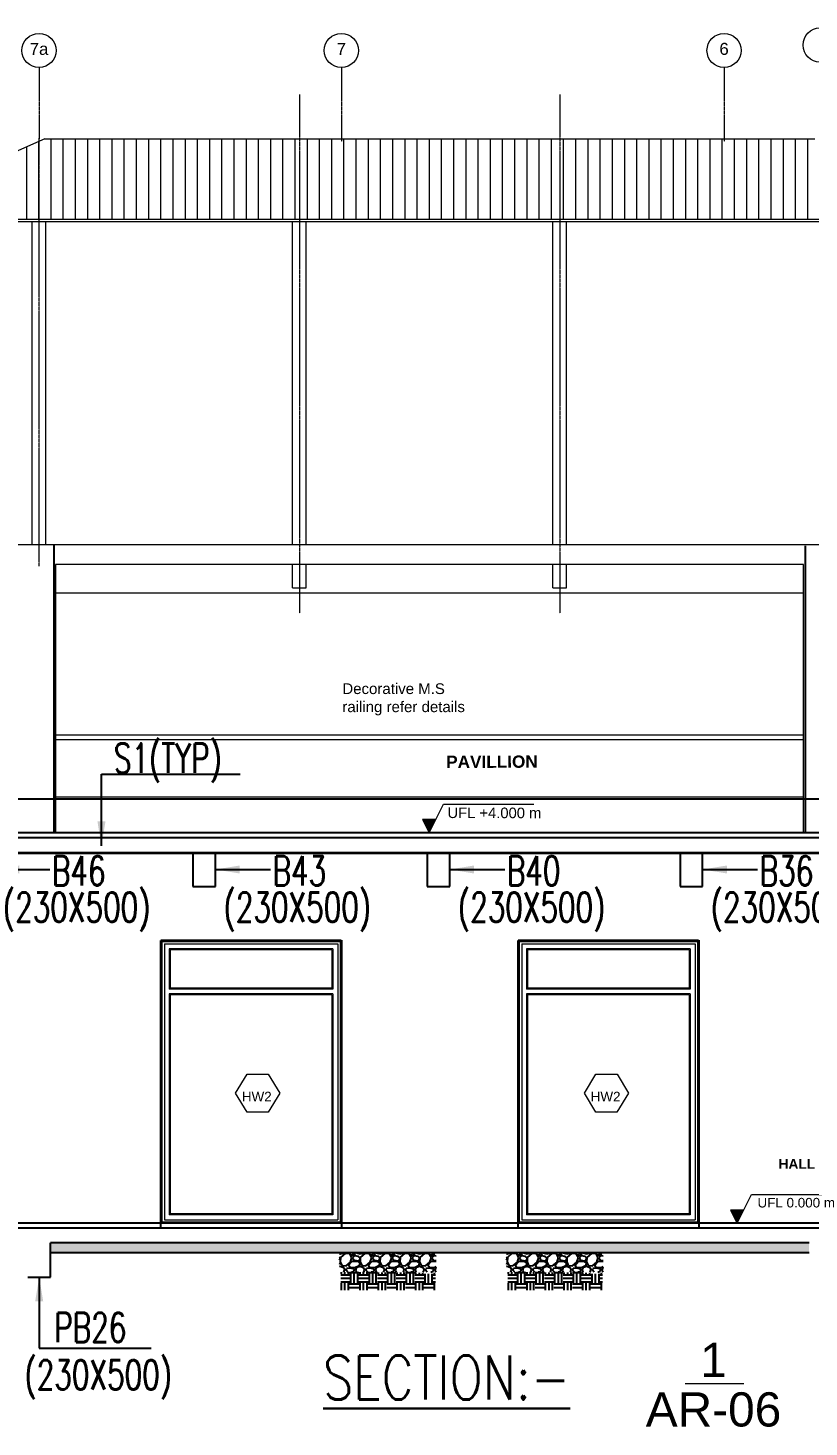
# Model space of a CAD drawing. Header units: millimetres. Extents: x 2659630 to 6742168, y -2425387 to -732288.
# Drawn here: x 3290699 to 3298699, y -1113191 to -1098858 of the extents above; entities that cross this region are included whole.
import ezdxf
from ezdxf.enums import TextEntityAlignment as Align

# ---------------------------------------------------------------- set-up
doc = ezdxf.new("R2010")
doc.units = ezdxf.units.MM
doc.linetypes.add('Grid Line', pattern=[22.225, 12.7, -3.175, 3.175, -3.175])
doc.linetypes.add('Hidden', pattern=[7.14375, 4.7625, -2.38125])
for name, color, linetype, lineweight in [('A-ANNO-DIMS', 211, 'Continuous', 9), ('A-AREA-IDEN', 2, 'Continuous', 9), ('A-DOOR', 31, 'Continuous', 18), ('A-DOOR-FRAM', 31, 'Continuous', 18), ('A-FLOR-HRAL', 11, 'Continuous', 18), ('A-GLAZ-IDEN', 152, 'Continuous', 9), ('A-GRID-MODE', 80, 'Continuous', 0), ('A-PLASTER', 50, 'Continuous', 0), ('A-ROOF', 6, 'Continuous', 0), ('A-ROOF-PATT', 132, 'Continuous', 0), ('A-TEXT', 211, 'Continuous', 9), ('A-WALL', 113, 'Continuous', 9), ('elevation 02', 2, 'Continuous', 9), ('G-ANNO-DIMS', 111, 'Continuous', 9), ('G-ANNO-SYMB', 111, 'Continuous', 9), ('I-WALL', 2, 'Continuous', 18), ('S-GRID', 1, 'Continuous', 9)]:
    doc.layers.add(name, color=color, linetype=linetype, lineweight=lineweight)
for name, color, linetype in [('A-EARTH FILL', 1, 'Continuous'), ('A-LINE-1 HIDDEN', 1, 'Continuous'), ('A-MOULDING', 20, 'Continuous'), ('A-RUBBLE', 1, 'Continuous'), ('S-BEAM NO', 3, 'Continuous'), ('S-COLUMN NO', 2, 'Continuous'), ('S-CONCRET LINE', 4, 'Continuous'), ('S-DIM-1', 5, 'Continuous'), ('S-PCC', 9, 'Continuous'), ('S-TITIL', 6, 'Continuous')]:
    doc.layers.add(name, color=color, linetype=linetype)
doc.layers.get('A-ANNO-DIMS').off()
doc.styles.add('Arial', font='arial.ttf', dxfattribs={"height": 123})
doc.styles.add('Arial_1', font='arial.ttf', dxfattribs={"height": 98.353293})
doc.styles.add('Arial_5', font='arial.ttf', dxfattribs={"height": 108.188623})
doc.styles.add('Arial_B', font='arialbd.ttf', dxfattribs={"height": 125.853552})
doc.styles.add('Arial_B_1', font='arialbd.ttf', dxfattribs={"height": 100.682842})
doc.styles.add('ROMANS', font='r.shx', dxfattribs={"width": 0.7})
doc.dimstyles.new('dim100', dxfattribs={"dimtxt": 250, "dimasz": 250, "dimexe": 200, "dimexo": 200, "dimgap": 100, "dimtad": 1, "dimdec": 0, "dimrnd": 1, "dimzin": 0, "dimdsep": 46, "dimtxsty": 'ROMANS', "dimcen": 0, "dimclrd": 5, "dimclre": 5, "dimclrt": 4, "dimadec": 0, "dimazin": 0, "dimtfac": 1, "dimtdec": 0, "dimtix": 1, "dimtofl": 0, "dimtmove": 2, "dimatfit": 3, "dimfxl": 1, "dimtolj": 1, "dimtzin": 0, "dimlwd": -1, "dimlwe": -1, "dimarcsym": 0})
doc.dimstyles.new('dim33.33', dxfattribs={"dimtxt": 250, "dimasz": 250, "dimexe": 200, "dimexo": 200, "dimgap": 100, "dimtad": 1, "dimdec": 0, "dimlfac": 0.333331, "dimzin": 0, "dimdsep": 46, "dimtxsty": 'ROMANS', "dimcen": 0, "dimclrd": 5, "dimclre": 5, "dimclrt": 4, "dimadec": 0, "dimazin": 0, "dimtfac": 1, "dimtdec": 0, "dimtix": 1, "dimtofl": 0, "dimtmove": 2, "dimatfit": 3, "dimfxl": 1, "dimtolj": 1, "dimtzin": 0, "dimlwd": -1, "dimlwe": -1, "dimarcsym": 0})

# ---------------------------------------------------------------- blocks, each defined once
blk = doc.blocks.new('WINDOW-HW2-1850X2950-ELV')
at = {"layer": 'A-DOOR'}
for p, q in [((37, 2913), (1813, 2913)), ((1763, 2863), (87, 2863)), ((1753, 2853), (97, 2853)), ((1763, 2450), (87, 2450)), ((1753, 2460), (97, 2460)), ((1763, 2400), (87, 2400)), ((1753, 2390), (97, 2390)), ((1753, 147), (97, 147)), ((37, 87), (1813, 87)), ((1763, 137), (87, 137))]:
    blk.add_line(p, q, dxfattribs=at)
at = {"layer": 'A-DOOR-FRAM'}
for p, q in [((37, 2913), (37, 87)), ((1813, 2913), (1813, 87)), ((87, 2863), (87, 2450)), ((97, 2853), (97, 2460)), ((1753, 2853), (1753, 2460)), ((1763, 2863), (1763, 2450)), ((87, 2400), (87, 137)), ((97, 2390), (97, 147)), ((1753, 2390), (1753, 147)), ((1763, 2400), (1763, 137))]:
    blk.add_line(p, q, dxfattribs=at)
at = {"layer": 'A-LINE-1 HIDDEN', "linetype": 'Hidden'}
blk.add_lwpolyline([(0, 2950), (1850, 2950), (1850, 0), (0, 0)], close=True, dxfattribs=at)
at = {"layer": 'I-WALL'}
blk.add_line((12, 2938), (12, 62), dxfattribs=at)
blk.add_lwpolyline([(12, 2938), (1838, 2938), (1838, 62), (12, 62)], dxfattribs=at)
blk = doc.blocks.new('Spot section')
at = {"layer": 'G-ANNO-DIMS'}
h = blk.add_hatch(color=256, dxfattribs=at)
h.dxf.hatch_style = 1
h.paths.add_polyline_path([(0, 136), (67, 0), (135, 136)])
blk.add_lwpolyline([(135, 136), (0, 136), (67, 0), (213, 294), (1141, 294)], dxfattribs=at)
blk = doc.blocks.new('Grid - M_Grid Head - Circle-24584-GROUND FLOOR PLAN-01')
at = {"layer": 'A-GRID-MODE'}
blk.add_circle((0, 0), 3.5, dxfattribs=at)

msp = doc.modelspace()

# ---------------------------------------------------------------- hatches: boundary and pattern name
at = {"layer": 'A-EARTH FILL'}
h = msp.add_hatch(dxfattribs=at)
h.set_pattern_fill('EARTH', color=256, scale=15, angle=90)
h.set_pattern_definition([(90, (4139038.97, -1164009.16), (-95.25, 95.25), [95.25, -95.25]), (90, (4139003.25, -1164009.16), (-95.25, 95.25), [95.25, -95.25]), (90, (4138967.53, -1164009.16), (-95.25, 95.25), [95.25, -95.25]), (180, (4138955.62, -1163997.25), (-95.25, -95.25), [95.25, -95.25]), (180, (4138955.62, -1163961.53), (-95.25, -95.25), [95.25, -95.25]), (180, (4138955.62, -1163925.81), (-95.25, -95.25), [95.25, -95.25])])
h.paths.add_polyline_path([(3294873.284, -1111788.197), (3294873.284, -1111610.577), (3293903.284, -1111603.748), (3293903.284, -1111788.197)])
h = msp.add_hatch(dxfattribs=at)
h.set_pattern_fill('EARTH', color=256, scale=15, angle=90)
h.set_pattern_definition([(90, (4140748.96, -1164009.16), (-95.25, 95.25), [95.25, -95.25]), (90, (4140713.24, -1164009.16), (-95.25, 95.25), [95.25, -95.25]), (90, (4140677.52, -1164009.16), (-95.25, 95.25), [95.25, -95.25]), (180, (4140665.615, -1163997.25), (-95.25, -95.25), [95.25, -95.25]), (180, (4140665.615, -1163961.53), (-95.25, -95.25), [95.25, -95.25]), (180, (4140665.615, -1163925.81), (-95.25, -95.25), [95.25, -95.25])])
h.paths.add_polyline_path([(3296583.276, -1111788.197), (3296583.276, -1111610.577), (3295613.276, -1111603.748), (3295613.276, -1111788.197)])
at = {"layer": 'A-ROOF-PATT', "lineweight": 18}
h = msp.add_hatch(dxfattribs=at)
h.set_pattern_fill('ANSI31', color=256, scale=1000, angle=45, style=0)
h.set_pattern_definition([(90, (3105685.54, -1127039.78), (-125, 0), [])])
h.paths.add_polyline_path([(3290869.646, -1099993.264), (3289013.84, -1100819.522), (3300613.446, -1100819.522), (3298757.637, -1099993.263)])
at = {"layer": 'A-RUBBLE'}
h = msp.add_hatch(dxfattribs=at)
h.set_pattern_fill('GRAVEL', color=256, scale=8)
h.set_pattern_definition([(228.012788, (3140220.24, -1163805.957), (-1625.6000001, -1828.7999999), [27.33772, -2706.4387]), (184.969741, (3140201.9515, -1163826.277), (2438.39999904, 203.20001158), [46.91238, -4644.3239]), (132.510447, (3140155.215, -1163830.341), (2032.0000009, -2235.1999992), [33.07852, -3274.77782]), (267.273689, (3140075.9675, -1163881.141), (203.2000004, 4064), [42.72036, -4229.315]), (292.833654, (3140073.935, -1163923.813), (-1016.0000001, 2438.39999996), [41.8907, -4147.18462]), (357.273689, (3140090.1915, -1163962.421), (-4064, 203.2000004), [42.72036, -4229.315]), (37.6942405, (3140132.8635, -1163964.453), (-2641.59999988, -2032.00000015), [56.4955, -5593.04923]), (72.2553284, (3140177.5675, -1163929.909), (1422.4000004, 4470.39999988), [53.33756, -5280.42053]), (121.4295656, (3140193.8235, -1163879.109), (-1625.60000023, 2641.59999986), [42.86504, -4243.64366]), (175.236358, (3140171.471, -1163842.533), (2235.2, -203.2000004), [48.93706, -2397.91496]), (222.397438, (3140122.7035, -1163838.469), (-2438.39999992, -2235.20000009), [63.28623, -6265.3418]), (138.814075, (3140277.135, -1163883.173), (-1422.4, 1219.2), [21.60036, -2138.44527]), (171.4692344, (3140260.879, -1163868.949), (2641.6000001, -406.39999954), [41.09456, -4068.37112]), (225, (3140220.24, -1163862.85), (0, -203.2), [28.73675, -258.63145]), (203.19859, (3140206.015, -1163838.47), (1016, 406.4), [15.4753, -1532.0498]), (291.80141, (3140191.79, -1163844.565), (-203.2, 609.6), [21.88525, -1072.38024]), (30.963757, (3140199.92, -1163864.885), (609.6, 406.4), [35.54557, -1149.30385]), (161.56505, (3140230.4, -1163846.6), (406.4, -203.2), [25.70297, -616.87185]), (16.38954, (3140073.935, -1163844.565), (2032, 609.6), [36.00704, -3564.70613]), (70.346176, (3140108.48, -1163834.405), (-812.8000001, -2235.2), [30.20792, -2990.57725]), (293.19859, (3140230.4, -1163805.957), (-406.4, 1016), [30.9504, -1516.57469]), (343.61046, (3140242.591, -1163834.405), (-2032.00000004, 609.59999986), [36.00704, -3564.70613]), (339.443955, (3140073.935, -1163970.55), (-1016, 406.4), [34.72282, -1701.41875]), (294.775141, (3140106.447, -1163982.741), (-1016.0000012, 2235.1999995), [29.09377, -2880.28747]), (66.80141, (3140232.431, -1164009.157), (406.4, 1016), [30.9504, -1516.57469]), (17.354025, (3140244.623, -1163980.709), (-2641.59999995, -812.8000002), [34.06262, -3372.19008]), (69.443955, (3140132.863, -1164009.157), (-406.4, -1016), [17.3614, -1718.78015]), (101.309932, (3140220.24, -1164009.157), (-203.2, 812.8), [10.36117, -1025.7596]), (165.963757, (3140218.207, -1163998.997), (609.6, -203.2), [41.8907, -795.92437]), (186.009006, (3140177.567, -1163988.837), (2032, 203.2000001), [38.82136, -3843.3092]), (303.690068, (3140199.92, -1163883.173), (-203.2, 406.4), [29.3059, -703.3421]), (353.1572266, (3140216.1755, -1163907.557), (3454.40000002, -406.3999998), [51.16454, -5065.28073]), (60.945396, (3140266.975, -1163913.653), (-812.8, -1422.4), [20.92066, -2071.15139]), (90, (3140277.14, -1163895.37), (-203.2, 203.2), [12.192, -191.008]), (120.256437, (3140173.503, -1163982.741), (812.7999999, -1422.4), [28.22936, -2794.71526]), (48.012787, (3140159.28, -1163958.357), (1625.6000001, 1828.7999999), [54.67543, -2679.10098]), (0, (3140195.86, -1163917.72), (203.2, 203.2), [52.832, -150.368]), (325.3048465, (3140248.687, -1163917.717), (2032.0000008, -1422.3999989), [32.12876, -3180.74534]), (254.054604, (3140275.103, -1163936.005), (-203.2, -812.8), [29.58633, -1449.732]), (207.6459754, (3140266.9755, -1163964.453), (-3860.80000014, -2031.99999973), [48.1716, -4768.99715]), (175.426079, (3140224.3035, -1163986.805), (-2641.6, 203.2), [50.96236, -5045.26772])])
h.paths.add_polyline_path([(3294881.136, -1111403.748), (3293891.136, -1111403.748), (3293891.136, -1111603.748), (3294881.136, -1111603.748)])
h = msp.add_hatch(dxfattribs=at)
h.set_pattern_fill('GRAVEL', color=256, scale=8)
h.set_pattern_definition([(228.012788, (3141930.231, -1163805.957), (-1625.6000001, -1828.7999999), [27.33772, -2706.4387]), (184.969741, (3141911.943, -1163826.277), (2438.39999904, 203.20001158), [46.91238, -4644.3239]), (132.510447, (3141865.207, -1163830.341), (2032.0000009, -2235.1999992), [33.07852, -3274.77782]), (267.273689, (3141785.959, -1163881.141), (203.2000004, 4064), [42.72036, -4229.315]), (292.833654, (3141783.927, -1163923.813), (-1016.0000001, 2438.39999996), [41.8907, -4147.18462]), (357.273689, (3141800.183, -1163962.421), (-4064, 203.2000004), [42.72036, -4229.315]), (37.6942405, (3141842.855, -1163964.453), (-2641.59999988, -2032.00000015), [56.4955, -5593.04923]), (72.2553284, (3141887.559, -1163929.909), (1422.4000004, 4470.39999988), [53.33756, -5280.42053]), (121.4295656, (3141903.815, -1163879.109), (-1625.60000023, 2641.59999986), [42.86504, -4243.64366]), (175.236358, (3141881.463, -1163842.533), (2235.2, -203.2000004), [48.93706, -2397.91496]), (222.397438, (3141832.695, -1163838.469), (-2438.39999992, -2235.20000009), [63.28623, -6265.3418]), (138.814075, (3141987.127, -1163883.173), (-1422.4, 1219.2), [21.60036, -2138.44527]), (171.4692344, (3141970.871, -1163868.949), (2641.6000001, -406.39999954), [41.09456, -4068.37112]), (225, (3141930.23, -1163862.85), (0, -203.2), [28.73675, -258.63145]), (203.19859, (3141916.007, -1163838.47), (1016, 406.4), [15.4753, -1532.0498]), (291.80141, (3141901.783, -1163844.565), (-203.2, 609.6), [21.88525, -1072.38024]), (30.963757, (3141909.91, -1163864.885), (609.6, 406.4), [35.54557, -1149.30385]), (161.56505, (3141940.39, -1163846.6), (406.4, -203.2), [25.70297, -616.87185]), (16.38954, (3141783.927, -1163844.565), (2032, 609.6), [36.00704, -3564.70613]), (70.346176, (3141818.471, -1163834.405), (-812.8000001, -2235.2), [30.20792, -2990.57725]), (293.19859, (3141940.39, -1163805.957), (-406.4, 1016), [30.9504, -1516.57469]), (343.61046, (3141952.583, -1163834.405), (-2032.00000004, 609.59999986), [36.00704, -3564.70613]), (339.443955, (3141783.927, -1163970.55), (-1016, 406.4), [34.72282, -1701.41875]), (294.775141, (3141816.44, -1163982.741), (-1016.0000012, 2235.1999995), [29.09377, -2880.28747]), (66.80141, (3141942.423, -1164009.157), (406.4, 1016), [30.9504, -1516.57469]), (17.354025, (3141954.615, -1163980.709), (-2641.59999995, -812.8000002), [34.06262, -3372.19008]), (69.443955, (3141842.855, -1164009.157), (-406.4, -1016), [17.3614, -1718.78015]), (101.309932, (3141930.23, -1164009.157), (-203.2, 812.8), [10.36117, -1025.7596]), (165.963757, (3141928.2, -1163998.997), (609.6, -203.2), [41.8907, -795.92437]), (186.009006, (3141887.559, -1163988.837), (2032, 203.2000001), [38.82136, -3843.3092]), (303.690068, (3141909.91, -1163883.173), (-203.2, 406.4), [29.3059, -703.3421]), (353.1572266, (3141926.167, -1163907.557), (3454.40000002, -406.3999998), [51.16454, -5065.28073]), (60.945396, (3141976.967, -1163913.653), (-812.8, -1422.4), [20.92066, -2071.15139]), (90, (3141987.13, -1163895.37), (-203.2, 203.2), [12.192, -191.008]), (120.256437, (3141883.495, -1163982.741), (812.7999999, -1422.4), [28.22936, -2794.71526]), (48.012787, (3141869.271, -1163958.357), (1625.6000001, 1828.7999999), [54.67543, -2679.10098]), (0, (3141905.85, -1163917.72), (203.2, 203.2), [52.832, -150.368]), (325.3048465, (3141958.679, -1163917.717), (2032.0000008, -1422.3999989), [32.12876, -3180.74534]), (254.054604, (3141985.095, -1163936.005), (-203.2, -812.8), [29.58633, -1449.732]), (207.6459754, (3141976.967, -1163964.453), (-3860.80000014, -2031.99999973), [48.1716, -4768.99715]), (175.426079, (3141934.295, -1163986.805), (-2641.6, 203.2), [50.96236, -5045.26772])])
h.paths.add_polyline_path([(3296591.128, -1111403.748), (3295601.128, -1111403.748), (3295601.128, -1111603.748), (3296591.128, -1111603.748)])
at = {"layer": 'S-PCC'}
h = msp.add_hatch(dxfattribs=at)
h.set_pattern_fill('AR-CONC', color=256, style=0)
h.set_pattern_definition([(50, (-592.41, 93741.43), (182.184669, -15.9390855), [19.05, -209.55]), (355, (-592.41, 93741.43), (-35.242826, 191.056643), [15.24, -167.64]), (100.451, (-577.23, 93740.1), (146.942502, 175.116688), [16.19, -178.09]), (46.1842, (-592.4, 93792.23), (271.079041, -42.042328), [28.575, -314.325]), (96.6356, (-569.82, 93788.72), (237.404234, 247.425556), [24.285, -267.135]), (351.184, (-592.4, 93792.23), (237.404606, 247.425118), [22.86, -251.46]), (21, (-567.01, 93779.53), (151.61488, -102.2655185), [19.05, -209.55]), (326, (-567.01, 93779.53), (61.802028, 184.187966), [15.24, -167.64]), (71.4514, (-554.38, 93771), (213.416491, 81.922858), [16.19, -178.09]), (37.5, (-592.41, 93741.43), (3.0886033, 84.5550389), [0, -165.608, 0, -170.18, 0, -168.275]), (7.5, (-592.41, 93741.43), (66.8196625, 100.1805748), [0, -97.028, 0, -161.798, 0, -64.135]), (327.5, (-649.05, 93741.43), (135.5905952, -5.728744), [0, -63.5, 0, -198.12, 0, -262.89]), (317.5, (-674.45, 93741.43), (148.1291814, 25.426491), [0, -82.55, 0, -131.572, 0, -186.69])])
h.paths.add_polyline_path([(3290928.642, -1111303.745), (3290928.642, -1111403.749), (3298698.642, -1111403.748), (3298698.642, -1111303.745)])

# ---------------------------------------------------------------- linework, layer by layer
at = {"layer": 'A-FLOR-HRAL'}
for p, q in [((3298642.1, -1106103.829), (3290982.034, -1106103.829)), ((3298642.1, -1106148.829), (3290982.034, -1106148.829))]:
    msp.add_line(p, q, dxfattribs=at)
at = {"layer": 'A-GLAZ-IDEN'}
for points in [[(3293158.43, -1109965.739), (3292943.712, -1109965.739), (3292825.706, -1109770.848), (3292943.712, -1109575.956), (3293160.023, -1109575.956), (3293278.03, -1109770.848), (3293158.43, -1109965.739)], [(3296731.209, -1109965.739), (3296516.491, -1109965.739), (3296398.485, -1109770.848), (3296516.491, -1109575.956), (3296732.802, -1109575.956), (3296850.809, -1109770.848), (3296731.209, -1109965.739)]]:
    msp.add_lwpolyline(points, close=True, dxfattribs=at)
at = {"layer": 'A-LINE-1 HIDDEN', "linetype": 'Hidden'}
for p, q in [((3290962.034, -1104160.682), (3290962.034, -1107103.829)), ((3298662.1, -1107103.829), (3298662.1, -1104160.681)), ((3282928.643, -1106753.833), (3306678.642, -1106753.832))]:
    msp.add_line(p, q, dxfattribs=at)
at = {"layer": 'A-MOULDING'}
for p, q in [((3306698.642, -1107103.829), (3282948.643, -1107103.829)), ((3308098.642, -1111103.745), (3282928.642, -1111103.745))]:
    msp.add_line(p, q, dxfattribs=at)
at = {"layer": 'A-PLASTER'}
msp.add_line((3282940.642, -1107315.829), (3306686.642, -1107315.829), dxfattribs=at)
at = {"layer": 'A-ROOF', "linetype": 'Continuous'}
for p, q in [((3290869.646, -1099993.264), (3280998.643, -1104388.118)), ((3290869.646, -1099993.264), (3298757.637, -1099993.263)), ((3300613.446, -1100819.522), (3289013.84, -1100819.522)), ((3300602.057, -1100845.101), (3289025.228, -1100845.101)), ((3298642.1, -1104646.841), (3290982.034, -1104646.841))]:
    msp.add_line(p, q, dxfattribs=at)
at = {"layer": 'A-WALL'}
for p, q in [((3311416.642, -1104153.744), (3282678.644, -1104153.748)), ((3298642.1, -1104353.741), (3290982.034, -1104353.742)), ((3290982.034, -1104353.742), (3290982.034, -1107103.829)), ((3298642.1, -1107103.829), (3298642.1, -1104353.741)), ((3290982.034, -1106733.82), (3298642.1, -1106733.826))]:
    msp.add_line(p, q, dxfattribs=at)
at = {"layer": 'elevation 02', "color": 2}
for p, q in [((3290742.034, -1104153.747), (3290742.034, -1100845.101)), ((3290882.034, -1104153.747), (3290882.034, -1100845.101)), ((3293408.722, -1104153.747), (3293408.722, -1100845.101)), ((3293548.722, -1104153.747), (3293548.722, -1100845.101)), ((3296075.411, -1104153.746), (3296075.411, -1100845.101)), ((3296215.411, -1104153.746), (3296215.411, -1100845.101)), ((3293408.722, -1104593.529), (3293408.722, -1104353.742)), ((3293548.722, -1104593.529), (3293548.722, -1104353.742)), ((3296075.411, -1104593.529), (3296075.411, -1104353.742)), ((3296215.411, -1104593.529), (3296215.411, -1104353.742)), ((3293408.722, -1104593.529), (3293548.722, -1104593.529)), ((3296075.411, -1104593.529), (3296215.411, -1104593.529))]:
    msp.add_line(p, q, dxfattribs=at)
at = {"layer": 'G-ANNO-SYMB'}
msp.add_line((3297429.605, -1112746.373), (3298029.605, -1112746.373), dxfattribs=at)
at = {"layer": 'S-CONCRET LINE'}
for p, q in [((3292388.642, -1107303.746), (3292388.642, -1107653.75)), ((3292618.642, -1107653.75), (3292618.642, -1107303.746)), ((3294788.642, -1107303.746), (3294788.642, -1107653.75)), ((3295018.642, -1107653.75), (3295018.642, -1107303.746)), ((3297378.642, -1107303.746), (3297378.642, -1107653.75)), ((3297608.642, -1107653.75), (3297608.642, -1107303.746)), ((3292388.642, -1107653.75), (3292618.642, -1107653.75)), ((3294788.642, -1107653.75), (3295018.642, -1107653.75)), ((3297378.642, -1107653.75), (3297608.642, -1107653.75)), ((3311658.642, -1111153.745), (3282698.642, -1111153.748)), ((3290928.642, -1111653.748), (3290928.642, -1111303.745)), ((3298698.642, -1111303.745), (3290928.642, -1111303.745)), ((3290698.642, -1111653.748), (3290928.642, -1111653.748))]:
    msp.add_line(p, q, dxfattribs=at)
msp.add_lwpolyline([(3306928.642, -1107153.748), (3282928.642, -1107153.748), (3282928.642, -1106753.833), (3282445.18, -1106753.833, 0.985676403), (3282448.64, -1106993.8), (3282448.64, -1107218.792), (3282578.642, -1107218.792), (3282578.641, -1107413.766), (3282698.642, -1107413.767), (3282698.642, -1107653.829), (3282928.642, -1107653.829), (3282928.642, -1107303.748), (3306698.642, -1107303.748)], format="xyb", dxfattribs=at)
at = {"layer": 'S-GRID', "linetype": 'Grid Line'}
for p, q in [((3290812.033, -1099263.249), (3290812.033, -1099993.262)), ((3293908.642, -1099263.249), (3293908.642, -1100019.353)), ((3297828.642, -1099263.249), (3297828.642, -1100019.353)), ((3293478.722, -1099539.749), (3293478.722, -1104854.425)), ((3296145.411, -1099539.749), (3296145.411, -1104854.425)), ((3290812.034, -1104369.809), (3290812.034, -1099986.329))]:
    msp.add_line(p, q, dxfattribs=at)
at = {"layer": 'S-PCC'}
msp.add_lwpolyline([(3290928.64, -1111403.749), (3298698.642, -1111403.748)], dxfattribs=at)

# ---------------------------------------------------------------- block references
at = {"layer": 'A-ANNO-DIMS'}
for p in [(3292058.647, -1111153.728), (3295718.647, -1111153.728)]:
    msp.add_blockref('WINDOW-HW2-1850X2950-ELV', p, dxfattribs=at)
at = {"layer": 'A-GRID-MODE', "xscale": 49.99999999999998, "yscale": 49.99999999999998, "zscale": 49.99999999999998}
for p in [(3298812.1, -1099032.577), (3290812.033, -1099088.249), (3293908.642, -1099088.249), (3297828.642, -1099088.249)]:
    msp.add_blockref('Grid - M_Grid Head - Circle-24584-GROUND FLOOR PLAN-01', p, dxfattribs=at)
at = {"layer": 'G-ANNO-DIMS'}
msp.add_blockref('Spot section', (3294740.385, -1107103.828), dxfattribs=at)

# ---------------------------------------------------------------- texts
at = {"layer": 'A-AREA-IDEN', "insert": (3295450.939, -1106311.445), "char_height": 125.8536, "width": 1345.94379, "attachment_point": 2, "rotation": 0.1314106, "line_spacing_factor": 0.938532, "style": 'Arial_B'}
msp.add_mtext('PAVILLION', dxfattribs=at)
at = {"layer": 'A-AREA-IDEN', "insert": (3298574.058, -1110444.463), "char_height": 100.6828, "width": 581.025, "attachment_point": 2, "line_spacing_factor": 0.938532, "style": 'Arial_B_1'}
msp.add_mtext('HALL', dxfattribs=at)
at = {"layer": 'A-GLAZ-IDEN', "char_height": 98.3533, "width": 244.8, "attachment_point": 8, "line_spacing_factor": 0.938532, "style": 'Arial_1'}
for insert in [(3293042.372, -1109854.447), (3296615.151, -1109854.447)]:
    msp.add_mtext('HW2', dxfattribs=dict(at, insert=insert))
at = {"layer": 'A-TEXT', "insert": (3293918.717, -1105571.287), "char_height": 110, "width": 1388.15121, "attachment_point": 1, "line_spacing_factor": 1.010232, "style": 'Arial_1'}
msp.add_mtext('Decorative M.S railing refer details', dxfattribs=at)
at = {"layer": 'G-ANNO-DIMS', "insert": (3294995.525, -1106843.464), "char_height": 108.18862, "width": 1040.12588, "attachment_point": 1, "rotation": 359.8685894, "line_spacing_factor": 0.938532, "style": 'Arial_5'}
msp.add_mtext('UFL +4.000 m', dxfattribs=at)
at = {"layer": 'G-ANNO-DIMS', "insert": (3298171, -1110843.088), "char_height": 98.35329, "width": 945.6, "attachment_point": 1, "line_spacing_factor": 0.938532, "style": 'Arial', "bg_fill": 2}
msp.add_mtext('UFL 0.000 m', dxfattribs=at)
at = {"layer": 'G-ANNO-SYMB', "width": 325.02824, "attachment_point": 2, "line_spacing_factor": 0.938532, "style": 'Arial_1'}
for s, insert, char_height in [('1', (3297720.449, -1112327.879, 0), 350.545), ('AR-06', (3297720.449, -1112835.015, 0), 350.5449)]:
    msp.add_mtext(s, dxfattribs=dict(at, insert=insert, char_height=char_height))
at = {"layer": 'S-BEAM NO', "style": 'ROMANS', "width": 0.7}
for s, p in [('S1(TYP)', (3292131.688, -1106337.963, 0)), ('B46', (3291218.767, -1107493.007, 0)), ('B43', (3293478.767, -1107493.007, 0)), ('B40', (3295878.767, -1107493.007, 0)), ('B36', (3298468.767, -1107493.007, 0)), ('(230X500)', (3291197.862, -1107864.199)), ('(230X500)', (3293457.862, -1107864.199)), ('(230X500)', (3295857.862, -1107864.199)), ('(230X500)', (3298447.862, -1107864.199)), ('PB26', (3291337.294, -1112170.163)), ('(230X500)', (3291418.945, -1112655.528))]:
    msp.add_text(s, height=300, dxfattribs=at).set_placement(p, align=Align.MIDDLE_CENTER)
at = {"layer": 'S-TITIL', "lineweight": 30, "style": 'ROMANS', "width": 0.8}
msp.add_text('%%USECTION:-', height=450, dxfattribs=at).set_placement((3293721.233, -1112909.228))

# ---------------------------------------------------------------- leaders
at = {"layer": 'S-COLUMN NO', "ltscale": 1200}
msp.add_leader([(3291451.285, -1107236.341), (3291451.285, -1106503.126), (3292870.779, -1106503.126)], dimstyle='dim100', override={"dimgap": 100, "dimtad": 0}, dxfattribs=at)
at = {"layer": 'S-DIM-1'}
for points in [[(3290358.642, -1107478.748), (3290922.326, -1107478.748)], [(3292618.642, -1107478.748), (3293182.326, -1107478.748)], [(3295018.642, -1107478.748), (3295582.326, -1107478.748)], [(3297608.642, -1107478.748), (3298172.326, -1107478.748)], [(3290813.642, -1111653.748), (3290813.642, -1112383.869), (3291961.694, -1112383.869)], [(3290813.642, -1111653.748), (3290813.642, -1112383.869), (3291961.694, -1112383.869)], [(3290813.642, -1111653.748), (3290813.642, -1112383.869), (3291961.694, -1112383.869)]]:
    msp.add_leader(points, dimstyle='dim33.33', dxfattribs=at)

# ---------------------------------------------------------------- next in the draw order: block references
at = {"layer": 'G-ANNO-DIMS'}
msp.add_blockref('Spot section', (3297895.797, -1111103.744), dxfattribs=at)

# ---------------------------------------------------------------- next in the draw order: texts
at = {"layer": 'A-GRID-MODE', "width": 114, "attachment_point": 2, "line_spacing_factor": 0.938532, "style": 'Arial', "bg_fill": 3, "box_fill_scale": 1.25, "bg_fill_color": 0, "bg_fill_transparency": 0}
for s, insert, char_height in [('7a', (3290811.972, -1099010.098), 122.9416), ('7', (3293908.581, -1099010.098), 122.942), ('6', (3297828.581, -1099010.098), 122.942)]:
    msp.add_mtext(s, dxfattribs=dict(at, insert=insert, char_height=char_height))

doc.saveas('drawing.dxf')
